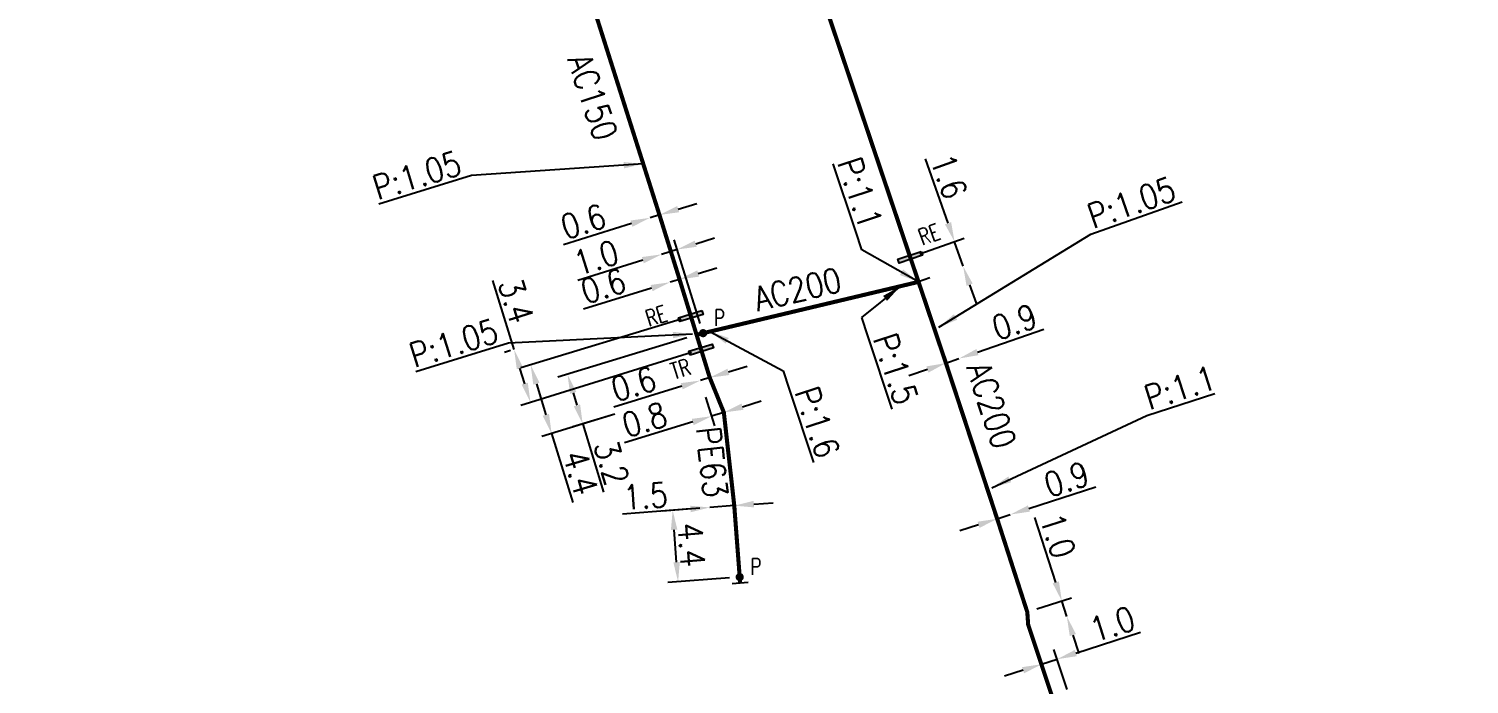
# Model space of a CAD drawing. Header units: millimetres. Extents: x 160996 to 162003, y 120996 to 122000.
# Drawn here: x 161424 to 161512.5, y 121283.6 to 121323.9 of the extents above; entities that cross this region are included whole.
import ezdxf
from ezdxf.enums import TextEntityAlignment as Align

# ---------------------------------------------------------------- set-up
doc = ezdxf.new("R2010")
doc.units = ezdxf.units.MM
doc.header["$PDMODE"] = 34
for name, pattern in [('DASHED', [19.05, 12.7, -6.35]), ('L_25_AP', [2000, 1000, 1000]), ('L_25_PE', [2000, 1000, 1000])]:
    doc.linetypes.add(name, pattern=pattern)
doc.layers.get('0').update_dxf_attribs({"linetype": 'CONTINUOUS'})
doc.layers.get('Defpoints').update_dxf_attribs({"linetype": 'CONTINUOUS'})
for name, color, linetype in [('L_150', 1, 'CONTINUOUS'), ('L_300', 7, 'CONTINUOUS'), ('L_340', 7, 'CONTINUOUS')]:
    doc.layers.add(name, color=color, linetype=linetype)
doc.styles.add('G_ROMANS', font='ROMANS.SHX', dxfattribs={"width": 0.75})
doc.styles.get("Standard").update_dxf_attribs({"font": 'romans.shx', "width": 0.85})
doc.dimstyles.get("Standard").update_dxf_attribs({"dimtxt": 1.5, "dimasz": 1.2, "dimexe": 0.625, "dimexo": 0.625, "dimgap": 0.25, "dimtad": 1, "dimdec": 1, "dimzin": 0, "dimdsep": 46, "dimtxsty": 'Standard', "dimcen": -0.5, "dimadec": 0, "dimazin": 0, "dimtfac": 1, "dimtdec": 1, "dimtmove": 0, "dimatfit": 3, "dimfxl": 0, "dimtolj": 1, "dimtzin": 0, "dimarcsym": 0})

# ---------------------------------------------------------------- blocks, each defined once
blk = doc.blocks.new('L_340_20')
at = {"linetype": 'Continuous'}
blk.add_hatch(color=0, dxfattribs=at).paths.add_polyline_path([(0.125, 0.75), (-0.125, 0.75), (-0.125, -0.75), (0.125, -0.75)])
at = {"color": 0, "linetype": 'Continuous'}
blk.add_lwpolyline([(-0.125, 0.75), (0.125, 0.75), (0.125, -0.75), (-0.125, -0.75)], close=True, dxfattribs=at)
at = {"color": 0, "linetype": 'Continuous', "width": 0.75}
for tag, height, flags, p in [('RE', 1, 8, (0, 1.867)), ('DEF_LEG', 1.2, 3, (0, -5)), ('DEF_COUP', 1.2, 3, (0, -7.5)), ('DEF_TYPE', 1.2, 3, (0, -10))]:
    blk.add_attdef(tag, text='', height=height, dxfattribs=dict(at, flags=flags)).set_placement(p, align=Align.MIDDLE)
blk = doc.blocks.new('L_340_07')
at = {"color": 0, "linetype": 'Continuous', "const_width": 0.25, "flags": 128}
blk.add_lwpolyline([(0, 0), (0.35, 0)], dxfattribs=at)
at = {"color": 0, "linetype": 'Continuous', "flags": 128}
blk.add_lwpolyline([(0.35, -0.5), (0.35, 0.5)], dxfattribs=at)
at = {"color": 0, "linetype": 'Continuous', "width": 0.75, "flags": 3}
for tag, p in [('DEF_LEG', (0.723, -3.465)), ('DEF_COUP', (0.723, -5.965)), ('DEF_TYPE', (0.723, -8.465))]:
    blk.add_attdef(tag, text='', height=1.2, dxfattribs=at).set_placement(p, align=Align.MIDDLE)
blk = doc.blocks.new('L_340_19')
at = {"linetype": 'Continuous'}
blk.add_hatch(color=0, dxfattribs=at).paths.add_polyline_path([(0.125, 0.75), (-0.125, 0.75), (-0.125, -0.75), (0.125, -0.75)])
at = {"color": 0, "linetype": 'Continuous'}
blk.add_lwpolyline([(-0.125, 0.75), (0.125, 0.75), (0.125, -0.75), (-0.125, -0.75)], close=True, dxfattribs=at)
at = {"color": 0, "linetype": 'Continuous', "width": 0.75}
for tag, height, flags, p in [('TR', 1, 8, (0, 1.981)), ('DEF_LEG', 1.2, 3, (0, -5)), ('DEF_COUP', 1.2, 3, (0, -7.5)), ('DEF_TYPE', 1.2, 3, (0, -10))]:
    blk.add_attdef(tag, text='', height=height, dxfattribs=dict(at, flags=flags)).set_placement(p, align=Align.MIDDLE)
blk = doc.blocks.new('*D1150')
at = {"layer": 'Defpoints', "color": 0, "linetype": 'Continuous', "transparency": 16777216}
for p in [(161487.153, 121285.184), (161487.002, 121282.417), (161487.953, 121282.727)]:
    blk.add_point(p, dxfattribs=at)
at = {"layer": 'L_150', "color": 0, "linetype": 'Continuous', "lineweight": -2, "transparency": 16777216}
for p, q in [((161488.294, 121285.556), (161492.278, 121286.852)), ((161487.76, 121283.321), (161486.96, 121285.779)), ((161486.809, 121283.011), (161486.009, 121285.469)), ((161486.202, 121284.875), (161487.153, 121285.184)), ((161485.061, 121284.503), (161483.92, 121284.132))]:
    blk.add_line(p, q, dxfattribs=at)
at = {"layer": 'L_150', "color": 0, "linetype": 'Continuous', "transparency": 16777216}
for points in [[(161488.232, 121285.746), (161488.356, 121285.366), (161487.153, 121285.184)], [(161484.999, 121284.694), (161485.123, 121284.313), (161486.202, 121284.875)]]:
    blk.add_solid(points, dxfattribs=at)
at = {"layer": 'L_150', "color": 0, "linetype": 'Continuous', "transparency": 16777216, "insert": (161490.547, 121287.341), "char_height": 1.5, "attachment_point": 5, "rotation": 18.03015}
blk.add_mtext('\\A1;1.0', dxfattribs=at)
blk = doc.blocks.new('*D1151')
at = {"layer": 'Defpoints', "color": 0, "linetype": 'Continuous', "transparency": 16777216}
for p in [(161485.321, 121288.074), (161487.75, 121287.807), (161487.75, 121287.807)]:
    blk.add_point(p, dxfattribs=at)
at = {"layer": 'L_150', "color": 0, "linetype": 'Continuous', "lineweight": -2, "transparency": 16777216}
for p, q in [((161487.073, 121289.901), (161485.786, 121293.887)), ((161485.916, 121288.266), (161488.037, 121288.951)), ((161487.75, 121287.807), (161487.442, 121288.759)), ((161488.118, 121286.665), (161488.487, 121285.523))]:
    blk.add_line(p, q, dxfattribs=at)
at = {"layer": 'L_150', "color": 0, "linetype": 'Continuous', "transparency": 16777216}
for points in [[(161487.264, 121289.962), (161486.883, 121289.839), (161487.442, 121288.759)], [(161488.309, 121286.727), (161487.928, 121286.604), (161487.75, 121287.807)]]:
    blk.add_solid(points, dxfattribs=at)
at = {"layer": 'L_150', "color": 0, "linetype": 'Continuous', "transparency": 16777216, "insert": (161487.197, 121292.772), "char_height": 1.5, "attachment_point": 5, "rotation": 287.89759}
blk.add_mtext('\\A1;1.0', dxfattribs=at)
blk = doc.blocks.new('*D1152')
at = {"layer": 'Defpoints', "color": 0, "linetype": 'Continuous', "transparency": 16777216}
for p in [(161483.47, 121293.806), (161484.279, 121294.067), (161484.279, 121294.067)]:
    blk.add_point(p, dxfattribs=at)
at = {"layer": 'L_150', "color": 0, "linetype": 'Continuous', "lineweight": -2, "transparency": 16777216}
for p, q in [((161485.421, 121294.436), (161489.523, 121295.761)), ((161483.47, 121293.806), (161484.279, 121294.067)), ((161482.328, 121293.437), (161481.186, 121293.068))]:
    blk.add_line(p, q, dxfattribs=at)
at = {"layer": 'L_150', "color": 0, "linetype": 'Continuous', "transparency": 16777216}
for points in [[(161485.359, 121294.626), (161485.482, 121294.245), (161484.279, 121294.067)], [(161482.267, 121293.627), (161482.39, 121293.247), (161483.47, 121293.806)]]:
    blk.add_solid(points, dxfattribs=at)
at = {"layer": 'L_150', "color": 0, "linetype": 'Continuous', "transparency": 16777216, "insert": (161487.736, 121296.234), "char_height": 1.5, "attachment_point": 5, "rotation": 17.89759}
blk.add_mtext('\\A1;0.9', dxfattribs=at)
blk = doc.blocks.new('*D1153')
at = {"layer": 'Defpoints', "color": 0, "linetype": 'Continuous', "transparency": 16777216}
for p in [(161480.322, 121303.369), (161481.125, 121303.648), (161481.125, 121303.648)]:
    blk.add_point(p, dxfattribs=at)
at = {"layer": 'L_150', "color": 0, "linetype": 'Continuous', "lineweight": -2, "transparency": 16777216}
for p, q in [((161482.258, 121304.042), (161486.33, 121305.458)), ((161480.322, 121303.369), (161481.125, 121303.648)), ((161479.189, 121302.975), (161478.055, 121302.581))]:
    blk.add_line(p, q, dxfattribs=at)
at = {"layer": 'L_150', "color": 0, "linetype": 'Continuous', "transparency": 16777216}
for points in [[(161482.193, 121304.231), (161482.324, 121303.854), (161481.125, 121303.648)], [(161479.123, 121303.164), (161479.254, 121302.786), (161480.322, 121303.369)]]:
    blk.add_solid(points, dxfattribs=at)
at = {"layer": 'L_150', "color": 0, "linetype": 'Continuous', "transparency": 16777216, "insert": (161484.533, 121305.892), "char_height": 1.5, "attachment_point": 5, "rotation": 19.17192}
blk.add_mtext('\\A1;0.9', dxfattribs=at)
blk = doc.blocks.new('*D1154')
at = {"layer": 'Defpoints', "color": 0, "linetype": 'Continuous', "transparency": 16777216}
for p in [(161478.129, 121309.872), (161481.38, 121309.315), (161481.38, 121309.315)]:
    blk.add_point(p, dxfattribs=at)
at = {"layer": 'L_340', "color": 0, "linetype": 'Continuous', "lineweight": -2, "transparency": 16777216}
for p, q in [((161480.455, 121311.957), (161479.07, 121315.911)), ((161478.719, 121310.078), (161481.441, 121311.031)), ((161481.38, 121309.315), (161480.852, 121310.825)), ((161481.777, 121308.182), (161482.174, 121307.05))]:
    blk.add_line(p, q, dxfattribs=at)
at = {"layer": 'L_340', "color": 0, "linetype": 'Continuous', "transparency": 16777216}
for points in [[(161480.644, 121312.024), (161480.266, 121311.891), (161480.852, 121310.825)], [(161481.966, 121308.248), (161481.588, 121308.116), (161481.38, 121309.315)]]:
    blk.add_solid(points, dxfattribs=at)
at = {"layer": 'L_340', "color": 0, "linetype": 'Continuous', "transparency": 16777216, "insert": (161480.508, 121314.831), "char_height": 1.5, "attachment_point": 5, "rotation": 289.29856}
blk.add_mtext('\\A1;1.6', dxfattribs=at)
blk = doc.blocks.new('*D1185')
at = {"layer": 'Defpoints', "color": 0, "linetype": 'Continuous', "transparency": 16777216}
for p in [(161465.828, 121294.5), (161465.828, 121294.5), (161467.324, 121294.614)]:
    blk.add_point(p, dxfattribs=at)
at = {"layer": 'L_150', "color": 0, "linetype": 'Continuous', "lineweight": -2, "transparency": 16777216}
for p, q in [((161467.276, 121295.237), (161467.276, 121295.237)), ((161464.632, 121294.409), (161460.454, 121294.091)), ((161465.781, 121295.123), (161465.781, 121295.123)), ((161467.324, 121294.614), (161465.828, 121294.5)), ((161468.52, 121294.705), (161469.717, 121294.796))]:
    blk.add_line(p, q, dxfattribs=at)
at = {"layer": 'L_150', "color": 0, "linetype": 'Continuous', "transparency": 16777216}
for points in [[(161464.616, 121294.608), (161464.647, 121294.209), (161465.828, 121294.5)], [(161468.505, 121294.904), (161468.535, 121294.506), (161467.324, 121294.614)]]:
    blk.add_solid(points, dxfattribs=at)
at = {"layer": 'L_150', "color": 0, "linetype": 'Continuous', "transparency": 16777216, "insert": (161461.869, 121295.202), "char_height": 1.5, "attachment_point": 5, "rotation": 4.35287}
blk.add_mtext('\\A1;1.5', dxfattribs=at)
blk = doc.blocks.new('*D1186')
at = {"layer": 'Defpoints', "color": 0, "linetype": 'Continuous', "transparency": 16777216}
for p in [(161465.828, 121294.5), (161463.54, 121294.326), (161467.658, 121290.227)]:
    blk.add_point(p, dxfattribs=at)
at = {"layer": 'L_340', "color": 0, "linetype": 'Continuous', "lineweight": -2, "transparency": 16777216}
for p, q in [((161465.205, 121294.453), (161462.917, 121294.278)), ((161463.783, 121291.135), (161463.631, 121293.129)), ((161467.035, 121290.179), (161463.251, 121289.891))]:
    blk.add_line(p, q, dxfattribs=at)
at = {"layer": 'L_340', "color": 0, "linetype": 'Continuous', "transparency": 16777216}
for points in [[(161463.831, 121293.144), (161463.432, 121293.114), (161463.54, 121294.326)], [(161463.982, 121291.15), (161463.584, 121291.12), (161463.874, 121289.939)]]:
    blk.add_solid(points, dxfattribs=at)
at = {"layer": 'L_340', "color": 0, "linetype": 'Continuous', "transparency": 16777216, "insert": (161464.704, 121292.208), "char_height": 1.5, "attachment_point": 5, "rotation": 274.35287}
blk.add_mtext('\\A1;4.4', dxfattribs=at)
blk = doc.blocks.new('*D1187')
at = {"layer": 'Defpoints', "color": 0, "linetype": 'Continuous', "transparency": 16777216}
for p in [(161465.819, 121302.473), (161465.245, 121302.297), (161465.245, 121302.297)]:
    blk.add_point(p, dxfattribs=at)
at = {"layer": 'L_150', "color": 0, "linetype": 'Continuous', "lineweight": -2, "transparency": 16777216}
for p, q in [((161465.819, 121302.473), (161465.245, 121302.297)), ((161466.966, 121302.825), (161468.113, 121303.177)), ((161464.098, 121301.945), (161459.919, 121300.663))]:
    blk.add_line(p, q, dxfattribs=at)
at = {"layer": 'L_150', "color": 0, "linetype": 'Continuous', "transparency": 16777216}
for points in [[(161466.908, 121303.017), (161467.025, 121302.634), (161465.819, 121302.473)], [(161464.04, 121302.137), (161464.157, 121301.754), (161465.245, 121302.297)]]:
    blk.add_solid(points, dxfattribs=at)
at = {"layer": 'L_150', "color": 0, "linetype": 'Continuous', "transparency": 16777216, "insert": (161461.142, 121302.084), "char_height": 1.5, "attachment_point": 5, "rotation": 17.05573}
blk.add_mtext('\\A1;0.6', dxfattribs=at)
blk = doc.blocks.new('*D1188')
at = {"layer": 'Defpoints', "color": 0, "linetype": 'Continuous', "transparency": 16777216}
for p in [(161465.375, 121301.875), (161465.919, 121300.103), (161466.684, 121300.337)]:
    blk.add_point(p, dxfattribs=at)
at = {"layer": 'L_150', "color": 0, "linetype": 'Continuous', "lineweight": -2, "transparency": 16777216}
for p, q in [((161465.558, 121301.277), (161466.102, 121299.505)), ((161467.831, 121300.689), (161468.978, 121301.041)), ((161464.771, 121299.751), (161460.592, 121298.469)), ((161466.684, 121300.337), (161465.919, 121300.103))]:
    blk.add_line(p, q, dxfattribs=at)
at = {"layer": 'L_150', "color": 0, "linetype": 'Continuous', "transparency": 16777216}
for points in [[(161467.772, 121300.881), (161467.889, 121300.498), (161466.684, 121300.337)], [(161464.713, 121299.942), (161464.83, 121299.56), (161465.919, 121300.103)]]:
    blk.add_solid(points, dxfattribs=at)
at = {"layer": 'L_150', "color": 0, "linetype": 'Continuous', "transparency": 16777216, "insert": (161461.815, 121299.89), "char_height": 1.5, "attachment_point": 5, "rotation": 17.05573}
blk.add_mtext('\\A1;0.8', dxfattribs=at)
blk = doc.blocks.new('*D1189')
at = {"layer": 'Defpoints', "color": 0, "linetype": 'Continuous', "transparency": 16777216}
for p in [(161465.008, 121305.109), (161460.594, 121300.414), (161458.016, 121299.626)]:
    blk.add_point(p, dxfattribs=at)
at = {"layer": 'L_150', "color": 0, "linetype": 'Continuous', "lineweight": -2, "transparency": 16777216}
for p, q in [((161464.411, 121304.926), (161456.483, 121302.504)), ((161457.431, 121301.539), (161457.665, 121300.774)), ((161459.996, 121300.231), (161457.418, 121299.444)), ((161458.016, 121299.626), (161459.293, 121295.446))]:
    blk.add_line(p, q, dxfattribs=at)
at = {"layer": 'L_150', "color": 0, "linetype": 'Continuous', "transparency": 16777216}
for points in [[(161457.623, 121301.598), (161457.24, 121301.481), (161457.081, 121302.687)], [(161457.856, 121300.832), (161457.474, 121300.716), (161458.016, 121299.626)]]:
    blk.add_solid(points, dxfattribs=at)
at = {"layer": 'L_150', "color": 0, "linetype": 'Continuous', "transparency": 16777216, "insert": (161459.786, 121297.254), "char_height": 1.5, "attachment_point": 5, "rotation": 286.99058}
blk.add_mtext('\\A1;3.2', dxfattribs=at)
blk = doc.blocks.new('*D1190')
at = {"layer": 'Defpoints', "color": 0, "linetype": 'Continuous', "transparency": 16777216}
for p in [(161464.655, 121306.256), (161460.594, 121300.414), (161456.106, 121299.043)]:
    blk.add_point(p, dxfattribs=at)
at = {"layer": 'L_340', "color": 0, "linetype": 'Continuous', "lineweight": -2, "transparency": 16777216}
for p, q in [((161464.058, 121306.073), (161454.223, 121303.068)), ((161455.171, 121302.103), (161455.755, 121300.19)), ((161459.996, 121300.231), (161455.508, 121298.86)), ((161456.106, 121299.043), (161457.401, 121294.804))]:
    blk.add_line(p, q, dxfattribs=at)
at = {"layer": 'L_340', "color": 0, "linetype": 'Continuous', "transparency": 16777216}
for points in [[(161455.362, 121302.162), (161454.98, 121302.045), (161454.82, 121303.251)], [(161455.947, 121300.249), (161455.564, 121300.132), (161456.106, 121299.043)]]:
    blk.add_solid(points, dxfattribs=at)
at = {"layer": 'L_340', "color": 0, "linetype": 'Continuous', "transparency": 16777216, "insert": (161457.885, 121296.642), "char_height": 1.5, "attachment_point": 5, "rotation": 286.99058}
blk.add_mtext('\\A1;4.4', dxfattribs=at)
blk = doc.blocks.new('*D1191')
at = {"layer": 'Defpoints', "color": 0, "linetype": 'Continuous', "transparency": 16777216}
for p in [(161463.962, 121308.511), (161463.389, 121308.332), (161463.389, 121308.332)]:
    blk.add_point(p, dxfattribs=at)
at = {"layer": 'L_150', "color": 0, "linetype": 'Continuous', "lineweight": -2, "transparency": 16777216}
for p, q in [((161463.962, 121308.511), (161463.389, 121308.332)), ((161465.107, 121308.868), (161466.253, 121309.225)), ((161462.243, 121307.976), (161458.07, 121306.675))]:
    blk.add_line(p, q, dxfattribs=at)
at = {"layer": 'L_150', "color": 0, "linetype": 'Continuous', "transparency": 16777216}
for points in [[(161465.048, 121309.059), (161465.167, 121308.677), (161463.962, 121308.511)], [(161462.184, 121308.166), (161462.303, 121307.785), (161463.389, 121308.332)]]:
    blk.add_solid(points, dxfattribs=at)
at = {"layer": 'L_150', "color": 0, "linetype": 'Continuous', "transparency": 16777216, "insert": (161459.286, 121308.102), "char_height": 1.5, "attachment_point": 5, "rotation": 17.30295}
blk.add_mtext('\\A1;0.6', dxfattribs=at)
blk = doc.blocks.new('*D1192')
at = {"layer": 'Defpoints', "color": 0, "linetype": 'Continuous', "transparency": 16777216}
for p in [(161462.156, 121312.289), (161462.156, 121312.289), (161462.729, 121312.467)]:
    blk.add_point(p, dxfattribs=at)
at = {"layer": 'L_150', "color": 0, "linetype": 'Continuous', "lineweight": -2, "transparency": 16777216}
for p, q in [((161463.876, 121312.822), (161465.022, 121313.178)), ((161462.729, 121312.467), (161462.156, 121312.289)), ((161461.01, 121311.934), (161456.835, 121310.639))]:
    blk.add_line(p, q, dxfattribs=at)
at = {"layer": 'L_150', "color": 0, "linetype": 'Continuous', "transparency": 16777216}
for points in [[(161463.816, 121313.013), (161463.935, 121312.631), (161462.729, 121312.467)], [(161460.951, 121312.125), (161461.069, 121311.743), (161462.156, 121312.289)]]:
    blk.add_solid(points, dxfattribs=at)
at = {"layer": 'L_150', "color": 0, "linetype": 'Continuous', "transparency": 16777216, "insert": (161458.053, 121312.064), "char_height": 1.5, "attachment_point": 5, "rotation": 17.23144}
blk.add_mtext('\\A1;0.6', dxfattribs=at)
blk = doc.blocks.new('*D1193')
at = {"layer": 'Defpoints', "color": 0, "linetype": 'Continuous', "transparency": 16777216}
for p in [(161453.802, 121304.206), (161454.172, 121304.32), (161465.288, 121304.2)]:
    blk.add_point(p, dxfattribs=at)
at = {"layer": 'L_340', "color": 0, "linetype": 'Continuous', "lineweight": -2, "transparency": 16777216}
for p, q in [((161453.802, 121304.206), (161452.492, 121308.44)), ((161453.575, 121304.136), (161453.205, 121304.021)), ((161464.691, 121304.015), (161454.21, 121300.773)), ((161454.452, 121302.104), (161454.157, 121303.06))]:
    blk.add_line(p, q, dxfattribs=at)
at = {"layer": 'L_340', "color": 0, "linetype": 'Continuous', "transparency": 16777216}
for points in [[(161454.348, 121303.119), (161453.966, 121303), (161453.802, 121304.206)], [(161454.643, 121302.163), (161454.261, 121302.045), (161454.807, 121300.958)]]:
    blk.add_solid(points, dxfattribs=at)
at = {"layer": 'L_340', "color": 0, "linetype": 'Continuous', "transparency": 16777216, "insert": (161453.925, 121307.192), "char_height": 1.5, "attachment_point": 5, "rotation": 287.18817}
blk.add_mtext('\\A1;3.4', dxfattribs=at)
blk = doc.blocks.new('*D721')
at = {"layer": 'Defpoints', "color": 0, "linetype": 'Continuous', "transparency": 16777216}
for p in [(161462.855, 121310.046), (161462.855, 121310.046), (161465.411, 121305.205)]:
    blk.add_point(p, dxfattribs=at)
at = {"layer": 'L_300', "color": 0, "linetype": 'Continuous', "lineweight": -2, "transparency": 16777216}
for p, q in [((161463.81, 121310.343), (161462.855, 121310.046)), ((161465.225, 121305.802), (161463.624, 121310.94)), ((161464.956, 121310.7), (161466.101, 121311.057)), ((161461.71, 121309.689), (161457.71, 121308.443))]:
    blk.add_line(p, q, dxfattribs=at)
at = {"layer": 'L_300', "color": 0, "linetype": 'Continuous', "transparency": 16777216}
for points in [[(161464.896, 121310.891), (161465.015, 121310.509), (161463.81, 121310.343)], [(161461.65, 121309.88), (161461.769, 121309.498), (161462.855, 121310.046)]]:
    blk.add_solid(points, dxfattribs=at)
at = {"layer": 'L_300', "color": 0, "linetype": 'Continuous', "transparency": 16777216, "insert": (161458.839, 121309.842), "char_height": 1.5, "attachment_point": 5, "rotation": 17.30295}
blk.add_mtext('\\A1;1.0', dxfattribs=at)
blk = doc.blocks.new('L_300_12')
at = {"color": 0, "linetype": 'Continuous', "const_width": 0.248, "flags": 128}
blk.add_lwpolyline([(-0.126, 0, 1), (0.126, 0, 1)], format="xyb", close=True, dxfattribs=at)
at = {"linetype": 'Continuous', "style": 'G_ROMANS', "width": 0.75}
blk.add_attdef('P', text='', height=1, dxfattribs=at).set_placement((0, 1.331), align=Align.MIDDLE_CENTER)
at = {"color": 0, "linetype": 'Continuous', "width": 0.75, "flags": 3}
for tag, p in [('DEF_LEG', (0, -5)), ('DEF_COUP', (0, -7.5)), ('DEF_TYPE', (0, -10))]:
    blk.add_attdef(tag, text='', height=1.2, dxfattribs=at).set_placement(p, align=Align.MIDDLE)

msp = doc.modelspace()

# ---------------------------------------------------------------- linework, layer by layer
at = {"layer": 'L_150', "linetype": 'L_25_AP', "const_width": 0.25, "flags": 128}
for points in [[(161465.288, 121304.2), (161465.008, 121305.109), (161464.655, 121306.256), (161463.962, 121308.511), (161462.729, 121312.467), (161451.756, 121347.028), (161442.306, 121375.553), (161435.023, 121397.038), (161428.516, 121416.149), (161428.088, 121417.012), (161425.241, 121422.736), (161424.122, 121424.996), (161424.122, 121424.996), (161424.122, 121424.996)], [(161758.042, 121000), (161755.483, 121002.658), (161749.185, 121009.113), (161743.549, 121014.839), (161737.923, 121020.563), (161730.629, 121027.774), (161723.616, 121034.91), (161717.046, 121041.406), (161701.25, 121057.145), (161689.216, 121069.388), (161689.216, 121069.388), (161678.104, 121080.378), (161666.405, 121091.906), (161650.32, 121107.96), (161639.203, 121118.933), (161630.847, 121127.084), (161626.544, 121131.281), (161615.512, 121142.534), (161615.512, 121142.534), (161607.762, 121150.322), (161598.034, 121160.066), (161586.342, 121171.8), (161577.282, 121181.11), (161569.011, 121189.45), (161560.859, 121197.97), (161549.085, 121209.66), (161541.202, 121217.457), (161532.127, 121226.468), (161521.851, 121236.647), (161514.574, 121243.979), (161502.87, 121256.17), (161499.405, 121259.538), (161499.405, 121259.538), (161491.169, 121267.545), (161490.827, 121267.878), (161489.894, 121271.424), (161489.154, 121274.235), (161487.002, 121282.417), (161485.375, 121287.3), (161485.321, 121288.074), (161483.47, 121293.806), (161480.322, 121303.369), (161478.641, 121308.355), (161478.129, 121309.872), (161469.614, 121335.116), (161467.585, 121340.802), (161465.012, 121348.089), (161465.012, 121348.089), (161465.012, 121348.089), (161464.149, 121348.465), (161464.039, 121348.797), (161463.013, 121351.88), (161463.786, 121353.192), (161452.53, 121388.095), (161452.08, 121389.269), (161452.08, 121389.269)], [(161465.008, 121305.109), (161478.641, 121308.355)]]:
    msp.add_lwpolyline(points, dxfattribs=at)
at = {"layer": 'L_150', "color": 7, "linetype": 'DASHED', "ltscale": 0.5, "flags": 128}
msp.add_lwpolyline([(161479.344, 121308.602), (161478.641, 121308.355)], dxfattribs=at)
at = {"layer": 'L_150', "linetype": 'L_25_PE', "const_width": 0.25}
msp.add_lwpolyline([(161467.658, 121290.227), (161467.324, 121294.614), (161466.684, 121300.337), (161465.819, 121302.473), (161465.288, 121304.2)], dxfattribs=at)

# ---------------------------------------------------------------- block references
at = {"layer": 'L_300', "ltscale": 0.5}
ref = msp.add_blockref('L_300_12', (161465.411, 121305.205), dxfattribs=dict(at, rotation=13.39480234516644))
ref.add_attrib('P', 'P', dxfattribs={"layer": '0', "linetype": 'Continuous', "height": 1, "style": 'G_ROMANS', "width": 0.75}).set_placement((161466.412, 121306.153), align=Align.MIDDLE_CENTER)
ref = msp.add_blockref('L_300_12', (161467.658, 121290.227), dxfattribs=dict(at, rotation=274.3528652026087))
ref.add_attrib('P', 'P', dxfattribs={"layer": '0', "linetype": 'Continuous', "height": 1, "style": 'G_ROMANS', "width": 0.75}).set_placement((161468.661, 121290.874), align=Align.MIDDLE_CENTER)
at = {"layer": 'L_340'}
ref = msp.add_blockref('L_340_20', (161478.129, 121309.872), dxfattribs=dict(at, rotation=288.6358422773653))
ref.add_attrib('RE', 'RE', dxfattribs={"layer": '0', "color": 0, "linetype": 'Continuous', "height": 1, "rotation": 19.29856, "width": 0.75, "flags": 8}).set_placement((161479.298, 121311.276), align=Align.MIDDLE)
ref = msp.add_blockref('L_340_20', (161464.655, 121306.256), dxfattribs=dict(at, rotation=287.1010070773977))
ref.add_attrib('RE', 'RE', dxfattribs={"layer": '0', "color": 0, "linetype": 'Continuous', "height": 1, "rotation": 16.99058, "width": 0.75, "flags": 8}).set_placement((161462.538, 121306.269), align=Align.MIDDLE)
ref = msp.add_blockref('L_340_19', (161465.288, 121304.2), dxfattribs=dict(at, rotation=107.1010070769352))
ref.add_attrib('TR', 'TR', dxfattribs={"layer": '0', "color": 0, "linetype": 'Continuous', "height": 1, "rotation": 17.18817, "width": 0.75, "flags": 8}).set_placement((161464.024, 121303.006), align=Align.MIDDLE)
at = {"layer": 'L_340', "rotation": 274.35286520149}
msp.add_blockref('L_340_07', (161467.658, 121290.227), dxfattribs=at)

# ---------------------------------------------------------------- texts
at = {"layer": 'L_150', "linetype": 'Continuous', "width": 0.85}
for s, rotation, p in [('AC150', 288.40452, (161457.06, 121322.03)), ('AC200', 13.3948, (161468.761, 121306.548)), ('AC200', 288.06926, (161481.573, 121303.108)), ('PE63', 276.2989, (161464.973, 121299.385))]:
    msp.add_text(s, height=1.5, rotation=rotation, dxfattribs=at).set_placement(p)
at = {"layer": 'L_150', "linetype": 'Continuous', "char_height": 1.5, "attachment_point": 7}
for s, insert, rotation in [('P:1.05', (161445.419, 121313.37), 17.18817), ('P:1.1', (161473.642, 121315.692), 288.425), ('P:1.05', (161489.369, 121311.611), 19.29856), ('P:1.05', (161447.683, 121303.069), 17.18817), ('P:1.5', (161475.827, 121304.882), 288.425), ('P:1.1', (161492.83, 121300.47), 17.89759), ('P:1.6', (161471.017, 121301.604), 288.425)]:
    msp.add_mtext(s, dxfattribs=dict(at, insert=insert, rotation=rotation))

# ---------------------------------------------------------------- dimensions: what is measured, and where the dimension line sits
at = {"layer": 'L_150', "linetype": 'Continuous'}
for base, p1, p2, angle, picture, middle in [((161462.156, 121312.289), (161462.729, 121312.467), (161462.156, 121312.289), 17.23144, '*D1192', (161458.349, 121311.108)), ((161463.389, 121308.332), (161463.962, 121308.511), (161463.389, 121308.332), 17.30295, '*D1191', (161459.584, 121307.147)), ((161481.125, 121303.648), (161480.322, 121303.369), (161481.125, 121303.648), 199.17192, '*D1153', (161484.861, 121304.947)), ((161458.016, 121299.626), (161465.008, 121305.109), (161460.594, 121300.414), 106.99058, '*D1189', (161458.83, 121296.962)), ((161465.245, 121302.297), (161465.819, 121302.473), (161465.245, 121302.297), 17.05573, '*D1187', (161461.435, 121301.128)), ((161465.919, 121300.103), (161466.684, 121300.337), (161465.375, 121301.875), 17.05573, '*D1188', (161462.108, 121298.934)), ((161484.278879, 121294.06698), (161483.470013, 121293.805761), (161484.278879, 121294.06698), 197.897588, '*D1152', (161488.042826, 121295.282527)), ((161465.828, 121294.5), (161467.324, 121294.614), (161465.828, 121294.5), 4.35287, '*D1185', (161461.945, 121294.204)), ((161487.75, 121287.807), (161485.321, 121288.074), (161487.75, 121287.807), 107.89759, '*D1151', (161486.245, 121292.465)), ((161487.153, 121285.184), (161487.002, 121282.417), (161487.953, 121282.727), 198.03015, '*D1150', (161490.856, 121286.39))]:
    dim = msp.add_linear_dim(base=base, p1=p1, p2=p2, angle=angle, dimstyle='Standard', dxfattribs=at)
    dim.commit()
    dim.dimension.update_dxf_attribs({"geometry": picture, "text_midpoint": middle, "dimtype": 160})
at = {"layer": 'L_300', "linetype": 'Continuous'}
dim = msp.add_linear_dim(base=(161462.855, 121310.046), p1=(161465.411, 121305.205), p2=(161462.855, 121310.046), angle=17.30295, text='1.0', dimstyle='Standard', override={"dimatfit": 0}, dxfattribs=at)
dim.commit()
dim.dimension.update_dxf_attribs({"geometry": '*D721', "text_midpoint": (161459.137, 121308.887), "dimtype": 160})
at = {"layer": 'L_340', "linetype": 'Continuous'}
for base, p1, p2, angle, picture, middle in [((161481.38, 121309.315), (161478.129, 121309.872), (161481.38, 121309.315), 109.29856, '*D1154', (161479.564, 121314.501)), ((161453.802, 121304.206), (161465.288, 121304.2), (161454.172, 121304.32), 287.18817, '*D1193', (161452.97, 121306.896)), ((161456.106, 121299.043), (161464.655, 121306.256), (161460.594, 121300.414), 106.99058, '*D1190', (161456.929, 121296.35)), ((161463.54, 121294.326), (161467.658, 121290.227), (161465.828, 121294.5), 274.35287, '*D1186', (161463.707, 121292.132))]:
    dim = msp.add_linear_dim(base=base, p1=p1, p2=p2, angle=angle, dimstyle='Standard', dxfattribs=at)
    dim.commit()
    dim.dimension.update_dxf_attribs({"geometry": picture, "text_midpoint": middle, "dimtype": 160})

# ---------------------------------------------------------------- leaders
at = {"layer": 'L_150', "linetype": 'Continuous', "annotation_type": 0, "has_hookline": 1}
for points, hookline_direction, text_width, horizontal_direction in [([(161461.734, 121315.601), (161451.184, 121314.891)], 1, 5.707, (0.955339, 0.295511, 0)), ([(161478.641, 121308.355), (161475.168, 121310.32), (161474.789, 121311.458)], 1, 4.129, (0.316063, -0.948738, 0)), ([(161479.892, 121305.571), (161489.216, 121311.293)], 0, 5.707, (0.943809, 0.330491, 0)), ([(161477.524, 121308.09), (161475.132, 121306.178), (161475.511, 121305.04)], 0, 4.493, (0.316063, -0.948738, 0)), ([(161464.758, 121305.151), (161453.448, 121304.591)], 1, 5.707, (0.955339, 0.295511, 0)), ([(161465.831, 121305.305), (161470.322, 121302.9), (161470.701, 121301.762)], 0, 4.493, (0.316063, -0.948738, 0)), ([(161483.153, 121295.717), (161492.669, 121300.155)], 0, 4.129, (0.951607, 0.307317, 0))]:
    msp.add_leader(points, dimstyle='Standard', dxfattribs=dict(at, hookline_direction=hookline_direction, text_width=text_width, horizontal_direction=horizontal_direction))

doc.saveas('drawing.dxf')
